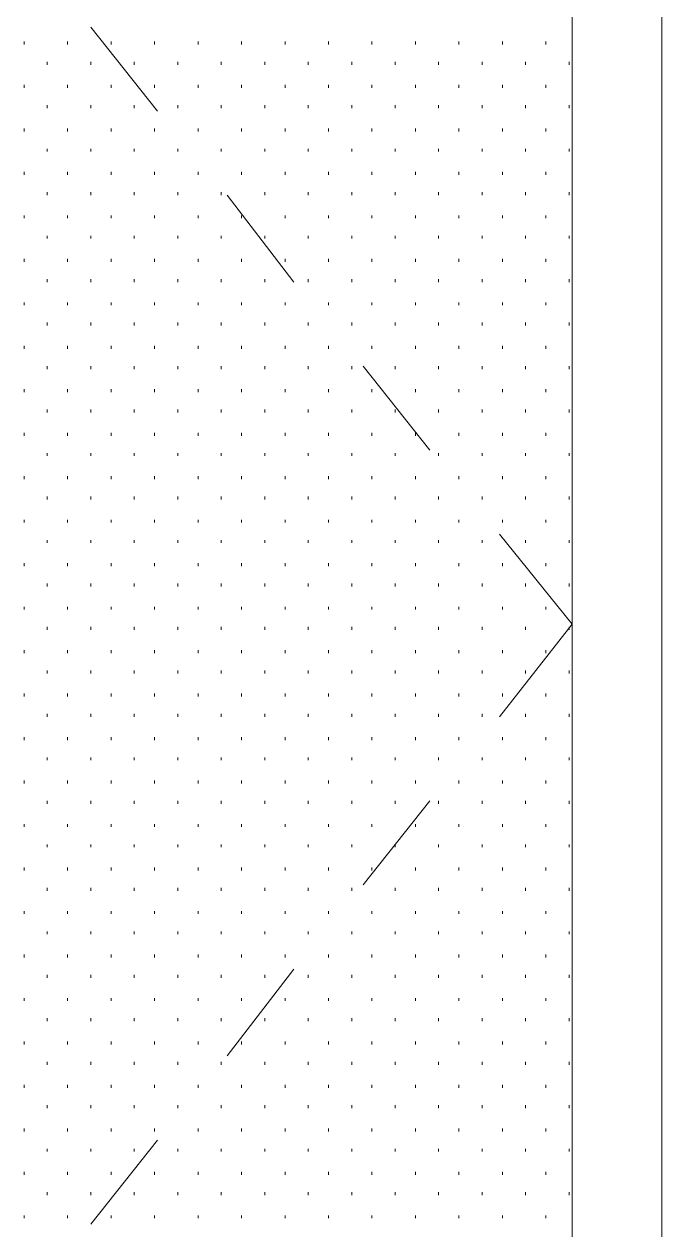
# Model space of a CAD drawing. Header units: inches. Extents: x -6061 to 13621, y -296 to 7483.
# Drawn here: x -5636.94 to -5619.32, y -156.53 to -123.21 of the extents above; entities that cross this region are included whole.
import ezdxf

# ---------------------------------------------------------------- set-up
doc = ezdxf.new("R2010")
doc.units = ezdxf.units.IN
doc.header["$MEASUREMENT"] = 0
doc.layers.get('0').update_dxf_attribs({"linetype": 'CONTINUOUS'})

msp = doc.modelspace()

# ---------------------------------------------------------------- linework, layer by layer
at = {"color": 7, "linetype": 'Continuous', "lineweight": 9, "true_color": 0x000007}
for p, q in [((-5621.8023, -184.55973), (-5621.8023, -92.53575)), ((-5619.31949, -184.55973), (-5619.31949, -92.53575)), ((-5621.8023, -184.55973), (-5621.8023, -95.01855)), ((-5635.09732, -123.2905), (-5633.25524, -125.61312)), ((-5631.33307, -127.93575), (-5629.49099, -130.33846)), ((-5627.56881, -132.66109), (-5625.72673, -134.98371)), ((-5623.80456, -137.30634), (-5621.8023, -139.78914)), ((-5623.80456, -142.35204), (-5621.8023, -139.78914)), ((-5627.56881, -146.99729), (-5625.72673, -144.67466)), ((-5631.33307, -151.72262), (-5629.49099, -149.31991)), ((-5635.09732, -156.36787), (-5633.25524, -154.04525))]:
    msp.add_line(p, q, dxfattribs=at)
at = {"color": 7, "linetype": 'Continuous', "lineweight": 18, "true_color": 0x000007}
msp.add_line((-5619.31949, -92.53575), (-5619.31949, -184.55973), dxfattribs=at)
at = {"color": 7, "linetype": 'Continuous', "lineweight": 9, "true_color": 0xffffff}
for p, q in [((-5636.9394, -123.77104), (-5636.9394, -123.69095)), ((-5635.73805, -123.77104), (-5635.73805, -123.69095)), ((-5634.53669, -123.77104), (-5634.53669, -123.69095)), ((-5633.33533, -123.77104), (-5633.33533, -123.69095)), ((-5632.13397, -123.77104), (-5632.13397, -123.69095)), ((-5630.93262, -123.77104), (-5630.93262, -123.69095)), ((-5629.73126, -123.77104), (-5629.73126, -123.69095)), ((-5628.5299, -123.77104), (-5628.5299, -123.69095)), ((-5627.32854, -123.77104), (-5627.32854, -123.69095)), ((-5626.12719, -123.77104), (-5626.12719, -123.69095)), ((-5624.92583, -123.77104), (-5624.92583, -123.69095)), ((-5623.72447, -123.77104), (-5623.72447, -123.69095)), ((-5622.52311, -123.77104), (-5622.52311, -123.69095)), ((-5636.29868, -124.33167), (-5636.29868, -124.25158)), ((-5635.09732, -124.33167), (-5635.09732, -124.25158)), ((-5633.89596, -124.33167), (-5633.89596, -124.25158)), ((-5632.69461, -124.33167), (-5632.69461, -124.25158)), ((-5631.49325, -124.33167), (-5631.49325, -124.25158)), ((-5630.29189, -124.33167), (-5630.29189, -124.25158)), ((-5629.09053, -124.33167), (-5629.09053, -124.25158)), ((-5627.88918, -124.33167), (-5627.88918, -124.25158)), ((-5626.68782, -124.33167), (-5626.68782, -124.25158)), ((-5625.48646, -124.33167), (-5625.48646, -124.25158)), ((-5624.2851, -124.33167), (-5624.2851, -124.25158)), ((-5623.08375, -124.33167), (-5623.08375, -124.25158)), ((-5621.88239, -124.33167), (-5621.88239, -124.25158)), ((-5636.9394, -124.9724), (-5636.9394, -124.89231)), ((-5635.73805, -124.9724), (-5635.73805, -124.89231)), ((-5634.53669, -124.9724), (-5634.53669, -124.89231)), ((-5633.33533, -124.9724), (-5633.33533, -124.89231)), ((-5632.13397, -124.9724), (-5632.13397, -124.89231)), ((-5630.93262, -124.9724), (-5630.93262, -124.89231)), ((-5629.73126, -124.9724), (-5629.73126, -124.89231)), ((-5628.5299, -124.9724), (-5628.5299, -124.89231)), ((-5627.32854, -124.9724), (-5627.32854, -124.89231)), ((-5626.12719, -124.9724), (-5626.12719, -124.89231)), ((-5624.92583, -124.9724), (-5624.92583, -124.89231)), ((-5623.72447, -124.9724), (-5623.72447, -124.89231)), ((-5622.52311, -124.9724), (-5622.52311, -124.89231)), ((-5636.29868, -125.53303), (-5636.29868, -125.45294)), ((-5635.09732, -125.53303), (-5635.09732, -125.45294)), ((-5633.89596, -125.53303), (-5633.89596, -125.45294)), ((-5632.69461, -125.53303), (-5632.69461, -125.45294)), ((-5631.49325, -125.53303), (-5631.49325, -125.45294)), ((-5630.29189, -125.53303), (-5630.29189, -125.45294)), ((-5629.09053, -125.53303), (-5629.09053, -125.45294)), ((-5627.88918, -125.53303), (-5627.88918, -125.45294)), ((-5626.68782, -125.53303), (-5626.68782, -125.45294)), ((-5625.48646, -125.53303), (-5625.48646, -125.45294)), ((-5624.2851, -125.53303), (-5624.2851, -125.45294)), ((-5623.08375, -125.53303), (-5623.08375, -125.45294)), ((-5621.88239, -125.53303), (-5621.88239, -125.45294)), ((-5636.9394, -126.17376), (-5636.9394, -126.09367)), ((-5635.73805, -126.17376), (-5635.73805, -126.09367)), ((-5634.53669, -126.17376), (-5634.53669, -126.09367)), ((-5633.33533, -126.17376), (-5633.33533, -126.09367)), ((-5632.13397, -126.17376), (-5632.13397, -126.09367)), ((-5630.93262, -126.17376), (-5630.93262, -126.09367)), ((-5629.73126, -126.17376), (-5629.73126, -126.09367)), ((-5628.5299, -126.17376), (-5628.5299, -126.09367)), ((-5627.32854, -126.17376), (-5627.32854, -126.09367)), ((-5626.12719, -126.17376), (-5626.12719, -126.09367)), ((-5624.92583, -126.17376), (-5624.92583, -126.09367)), ((-5623.72447, -126.17376), (-5623.72447, -126.09367)), ((-5622.52311, -126.17376), (-5622.52311, -126.09367)), ((-5636.29868, -126.73439), (-5636.29868, -126.6543)), ((-5635.09732, -126.73439), (-5635.09732, -126.6543)), ((-5633.89596, -126.73439), (-5633.89596, -126.6543)), ((-5632.69461, -126.73439), (-5632.69461, -126.6543)), ((-5631.49325, -126.73439), (-5631.49325, -126.6543)), ((-5630.29189, -126.73439), (-5630.29189, -126.6543)), ((-5629.09053, -126.73439), (-5629.09053, -126.6543)), ((-5627.88918, -126.73439), (-5627.88918, -126.6543)), ((-5626.68782, -126.73439), (-5626.68782, -126.6543)), ((-5625.48646, -126.73439), (-5625.48646, -126.6543)), ((-5624.2851, -126.73439), (-5624.2851, -126.6543)), ((-5623.08375, -126.73439), (-5623.08375, -126.6543)), ((-5621.88239, -126.73439), (-5621.88239, -126.6543)), ((-5636.9394, -127.37511), (-5636.9394, -127.29502)), ((-5635.73805, -127.37511), (-5635.73805, -127.29502)), ((-5634.53669, -127.37511), (-5634.53669, -127.29502)), ((-5633.33533, -127.37511), (-5633.33533, -127.29502)), ((-5632.13397, -127.37511), (-5632.13397, -127.29502)), ((-5630.93262, -127.37511), (-5630.93262, -127.29502)), ((-5629.73126, -127.37511), (-5629.73126, -127.29502)), ((-5628.5299, -127.37511), (-5628.5299, -127.29502)), ((-5627.32854, -127.37511), (-5627.32854, -127.29502)), ((-5626.12719, -127.37511), (-5626.12719, -127.29502)), ((-5624.92583, -127.37511), (-5624.92583, -127.29502)), ((-5623.72447, -127.37511), (-5623.72447, -127.29502)), ((-5622.52311, -127.37511), (-5622.52311, -127.29502)), ((-5636.29868, -127.93575), (-5636.29868, -127.85566)), ((-5635.09732, -127.93575), (-5635.09732, -127.85566)), ((-5633.89596, -127.93575), (-5633.89596, -127.85566)), ((-5632.69461, -127.93575), (-5632.69461, -127.85566)), ((-5631.49325, -127.93575), (-5631.49325, -127.85566)), ((-5630.29189, -127.93575), (-5630.29189, -127.85566)), ((-5629.09053, -127.93575), (-5629.09053, -127.85566)), ((-5627.88918, -127.93575), (-5627.88918, -127.85566)), ((-5626.68782, -127.93575), (-5626.68782, -127.85566)), ((-5625.48646, -127.93575), (-5625.48646, -127.85566)), ((-5624.2851, -127.93575), (-5624.2851, -127.85566)), ((-5623.08375, -127.93575), (-5623.08375, -127.85566)), ((-5621.88239, -127.93575), (-5621.88239, -127.85566)), ((-5636.9394, -128.57647), (-5636.9394, -128.49638)), ((-5635.73805, -128.57647), (-5635.73805, -128.49638)), ((-5634.53669, -128.57647), (-5634.53669, -128.49638)), ((-5633.33533, -128.57647), (-5633.33533, -128.49638)), ((-5632.13397, -128.57647), (-5632.13397, -128.49638)), ((-5630.93262, -128.57647), (-5630.93262, -128.49638)), ((-5629.73126, -128.57647), (-5629.73126, -128.49638)), ((-5628.5299, -128.57647), (-5628.5299, -128.49638)), ((-5627.32854, -128.57647), (-5627.32854, -128.49638)), ((-5626.12719, -128.57647), (-5626.12719, -128.49638)), ((-5624.92583, -128.57647), (-5624.92583, -128.49638)), ((-5623.72447, -128.57647), (-5623.72447, -128.49638)), ((-5622.52311, -128.57647), (-5622.52311, -128.49638)), ((-5636.29868, -129.1371), (-5636.29868, -129.05701)), ((-5635.09732, -129.1371), (-5635.09732, -129.05701)), ((-5633.89596, -129.1371), (-5633.89596, -129.05701)), ((-5632.69461, -129.1371), (-5632.69461, -129.05701)), ((-5631.49325, -129.1371), (-5631.49325, -129.05701)), ((-5630.29189, -129.1371), (-5630.29189, -129.05701)), ((-5629.09053, -129.1371), (-5629.09053, -129.05701)), ((-5627.88918, -129.1371), (-5627.88918, -129.05701)), ((-5626.68782, -129.1371), (-5626.68782, -129.05701)), ((-5625.48646, -129.1371), (-5625.48646, -129.05701)), ((-5624.2851, -129.1371), (-5624.2851, -129.05701)), ((-5623.08375, -129.1371), (-5623.08375, -129.05701)), ((-5621.88239, -129.1371), (-5621.88239, -129.05701)), ((-5636.9394, -129.77783), (-5636.9394, -129.69774)), ((-5635.73805, -129.77783), (-5635.73805, -129.69774)), ((-5634.53669, -129.77783), (-5634.53669, -129.69774)), ((-5633.33533, -129.77783), (-5633.33533, -129.69774)), ((-5632.13397, -129.77783), (-5632.13397, -129.69774)), ((-5630.93262, -129.77783), (-5630.93262, -129.69774)), ((-5629.73126, -129.77783), (-5629.73126, -129.69774)), ((-5628.5299, -129.77783), (-5628.5299, -129.69774)), ((-5627.32854, -129.77783), (-5627.32854, -129.69774)), ((-5626.12719, -129.77783), (-5626.12719, -129.69774)), ((-5624.92583, -129.77783), (-5624.92583, -129.69774)), ((-5623.72447, -129.77783), (-5623.72447, -129.69774)), ((-5622.52311, -129.77783), (-5622.52311, -129.69774)), ((-5636.29868, -130.33846), (-5636.29868, -130.25837)), ((-5635.09732, -130.33846), (-5635.09732, -130.25837)), ((-5633.89596, -130.33846), (-5633.89596, -130.25837)), ((-5632.69461, -130.33846), (-5632.69461, -130.25837)), ((-5631.49325, -130.33846), (-5631.49325, -130.25837)), ((-5630.29189, -130.33846), (-5630.29189, -130.25837)), ((-5629.09053, -130.33846), (-5629.09053, -130.25837)), ((-5627.88918, -130.33846), (-5627.88918, -130.25837)), ((-5626.68782, -130.33846), (-5626.68782, -130.25837)), ((-5625.48646, -130.33846), (-5625.48646, -130.25837)), ((-5624.2851, -130.33846), (-5624.2851, -130.25837)), ((-5623.08375, -130.33846), (-5623.08375, -130.25837)), ((-5621.88239, -130.33846), (-5621.88239, -130.25837)), ((-5636.9394, -130.97919), (-5636.9394, -130.8991)), ((-5635.73805, -130.97919), (-5635.73805, -130.8991)), ((-5634.53669, -130.97919), (-5634.53669, -130.8991)), ((-5633.33533, -130.97919), (-5633.33533, -130.8991)), ((-5632.13397, -130.97919), (-5632.13397, -130.8991)), ((-5630.93262, -130.97919), (-5630.93262, -130.8991)), ((-5629.73126, -130.97919), (-5629.73126, -130.8991)), ((-5628.5299, -130.97919), (-5628.5299, -130.8991)), ((-5627.32854, -130.97919), (-5627.32854, -130.8991)), ((-5626.12719, -130.97919), (-5626.12719, -130.8991)), ((-5624.92583, -130.97919), (-5624.92583, -130.8991)), ((-5623.72447, -130.97919), (-5623.72447, -130.8991)), ((-5622.52311, -130.97919), (-5622.52311, -130.8991)), ((-5636.29868, -131.53982), (-5636.29868, -131.45973)), ((-5635.09732, -131.53982), (-5635.09732, -131.45973)), ((-5633.89596, -131.53982), (-5633.89596, -131.45973)), ((-5632.69461, -131.53982), (-5632.69461, -131.45973)), ((-5631.49325, -131.53982), (-5631.49325, -131.45973)), ((-5630.29189, -131.53982), (-5630.29189, -131.45973)), ((-5629.09053, -131.53982), (-5629.09053, -131.45973)), ((-5627.88918, -131.53982), (-5627.88918, -131.45973)), ((-5626.68782, -131.53982), (-5626.68782, -131.45973)), ((-5625.48646, -131.53982), (-5625.48646, -131.45973)), ((-5624.2851, -131.53982), (-5624.2851, -131.45973)), ((-5623.08375, -131.53982), (-5623.08375, -131.45973)), ((-5621.88239, -131.53982), (-5621.88239, -131.45973)), ((-5636.9394, -132.18054), (-5636.9394, -132.10045)), ((-5635.73805, -132.18054), (-5635.73805, -132.10045)), ((-5634.53669, -132.18054), (-5634.53669, -132.10045)), ((-5633.33533, -132.18054), (-5633.33533, -132.10045)), ((-5632.13397, -132.18054), (-5632.13397, -132.10045)), ((-5630.93262, -132.18054), (-5630.93262, -132.10045)), ((-5629.73126, -132.18054), (-5629.73126, -132.10045)), ((-5628.5299, -132.18054), (-5628.5299, -132.10045)), ((-5627.32854, -132.18054), (-5627.32854, -132.10045)), ((-5626.12719, -132.18054), (-5626.12719, -132.10045)), ((-5624.92583, -132.18054), (-5624.92583, -132.10045)), ((-5623.72447, -132.18054), (-5623.72447, -132.10045)), ((-5622.52311, -132.18054), (-5622.52311, -132.10045)), ((-5636.29868, -132.74118), (-5636.29868, -132.66109)), ((-5635.09732, -132.74118), (-5635.09732, -132.66109)), ((-5633.89596, -132.74118), (-5633.89596, -132.66109)), ((-5632.69461, -132.74118), (-5632.69461, -132.66109)), ((-5631.49325, -132.74118), (-5631.49325, -132.66109)), ((-5630.29189, -132.74118), (-5630.29189, -132.66109)), ((-5629.09053, -132.74118), (-5629.09053, -132.66109)), ((-5627.88918, -132.74118), (-5627.88918, -132.66109)), ((-5626.68782, -132.74118), (-5626.68782, -132.66109)), ((-5625.48646, -132.74118), (-5625.48646, -132.66109)), ((-5624.2851, -132.74118), (-5624.2851, -132.66109)), ((-5623.08375, -132.74118), (-5623.08375, -132.66109)), ((-5621.88239, -132.74118), (-5621.88239, -132.66109)), ((-5636.9394, -133.3819), (-5636.9394, -133.30181)), ((-5635.73805, -133.3819), (-5635.73805, -133.30181)), ((-5634.53669, -133.3819), (-5634.53669, -133.30181)), ((-5633.33533, -133.3819), (-5633.33533, -133.30181)), ((-5632.13397, -133.3819), (-5632.13397, -133.30181)), ((-5630.93262, -133.3819), (-5630.93262, -133.30181)), ((-5629.73126, -133.3819), (-5629.73126, -133.30181)), ((-5628.5299, -133.3819), (-5628.5299, -133.30181)), ((-5627.32854, -133.3819), (-5627.32854, -133.30181)), ((-5626.12719, -133.3819), (-5626.12719, -133.30181)), ((-5624.92583, -133.3819), (-5624.92583, -133.30181)), ((-5623.72447, -133.3819), (-5623.72447, -133.30181)), ((-5622.52311, -133.3819), (-5622.52311, -133.30181)), ((-5636.29868, -133.94253), (-5636.29868, -133.86244)), ((-5635.09732, -133.94253), (-5635.09732, -133.86244)), ((-5633.89596, -133.94253), (-5633.89596, -133.86244)), ((-5632.69461, -133.94253), (-5632.69461, -133.86244)), ((-5631.49325, -133.94253), (-5631.49325, -133.86244)), ((-5630.29189, -133.94253), (-5630.29189, -133.86244)), ((-5629.09053, -133.94253), (-5629.09053, -133.86244)), ((-5627.88918, -133.94253), (-5627.88918, -133.86244)), ((-5626.68782, -133.94253), (-5626.68782, -133.86244)), ((-5625.48646, -133.94253), (-5625.48646, -133.86244)), ((-5624.2851, -133.94253), (-5624.2851, -133.86244)), ((-5623.08375, -133.94253), (-5623.08375, -133.86244)), ((-5621.88239, -133.94253), (-5621.88239, -133.86244)), ((-5636.9394, -134.58326), (-5636.9394, -134.50317)), ((-5635.73805, -134.58326), (-5635.73805, -134.50317)), ((-5634.53669, -134.58326), (-5634.53669, -134.50317)), ((-5633.33533, -134.58326), (-5633.33533, -134.50317)), ((-5632.13397, -134.58326), (-5632.13397, -134.50317)), ((-5630.93262, -134.58326), (-5630.93262, -134.50317)), ((-5629.73126, -134.58326), (-5629.73126, -134.50317)), ((-5628.5299, -134.58326), (-5628.5299, -134.50317)), ((-5627.32854, -134.58326), (-5627.32854, -134.50317)), ((-5626.12719, -134.58326), (-5626.12719, -134.50317)), ((-5624.92583, -134.58326), (-5624.92583, -134.50317)), ((-5623.72447, -134.58326), (-5623.72447, -134.50317)), ((-5622.52311, -134.58326), (-5622.52311, -134.50317)), ((-5636.29868, -135.14389), (-5636.29868, -135.0638)), ((-5635.09732, -135.14389), (-5635.09732, -135.0638)), ((-5633.89596, -135.14389), (-5633.89596, -135.0638)), ((-5632.69461, -135.14389), (-5632.69461, -135.0638)), ((-5631.49325, -135.14389), (-5631.49325, -135.0638)), ((-5630.29189, -135.14389), (-5630.29189, -135.0638)), ((-5629.09053, -135.14389), (-5629.09053, -135.0638)), ((-5627.88918, -135.14389), (-5627.88918, -135.0638)), ((-5626.68782, -135.14389), (-5626.68782, -135.0638)), ((-5625.48646, -135.14389), (-5625.48646, -135.0638)), ((-5624.2851, -135.14389), (-5624.2851, -135.0638)), ((-5623.08375, -135.14389), (-5623.08375, -135.0638)), ((-5621.88239, -135.14389), (-5621.88239, -135.0638)), ((-5636.9394, -135.78462), (-5636.9394, -135.70453)), ((-5635.73805, -135.78462), (-5635.73805, -135.70453)), ((-5634.53669, -135.78462), (-5634.53669, -135.70453)), ((-5633.33533, -135.78462), (-5633.33533, -135.70453)), ((-5632.13397, -135.78462), (-5632.13397, -135.70453)), ((-5630.93262, -135.78462), (-5630.93262, -135.70453)), ((-5629.73126, -135.78462), (-5629.73126, -135.70453)), ((-5628.5299, -135.78462), (-5628.5299, -135.70453)), ((-5627.32854, -135.78462), (-5627.32854, -135.70453)), ((-5626.12719, -135.78462), (-5626.12719, -135.70453)), ((-5624.92583, -135.78462), (-5624.92583, -135.70453)), ((-5623.72447, -135.78462), (-5623.72447, -135.70453)), ((-5622.52311, -135.78462), (-5622.52311, -135.70453)), ((-5636.29868, -136.34525), (-5636.29868, -136.26516)), ((-5635.09732, -136.34525), (-5635.09732, -136.26516)), ((-5633.89596, -136.34525), (-5633.89596, -136.26516)), ((-5632.69461, -136.34525), (-5632.69461, -136.26516)), ((-5631.49325, -136.34525), (-5631.49325, -136.26516)), ((-5630.29189, -136.34525), (-5630.29189, -136.26516)), ((-5629.09053, -136.34525), (-5629.09053, -136.26516)), ((-5627.88918, -136.34525), (-5627.88918, -136.26516)), ((-5626.68782, -136.34525), (-5626.68782, -136.26516)), ((-5625.48646, -136.34525), (-5625.48646, -136.26516)), ((-5624.2851, -136.34525), (-5624.2851, -136.26516)), ((-5623.08375, -136.34525), (-5623.08375, -136.26516)), ((-5621.88239, -136.34525), (-5621.88239, -136.26516)), ((-5636.9394, -136.98597), (-5636.9394, -136.90588)), ((-5635.73805, -136.98597), (-5635.73805, -136.90588)), ((-5634.53669, -136.98597), (-5634.53669, -136.90588)), ((-5633.33533, -136.98597), (-5633.33533, -136.90588)), ((-5632.13397, -136.98597), (-5632.13397, -136.90588)), ((-5630.93262, -136.98597), (-5630.93262, -136.90588)), ((-5629.73126, -136.98597), (-5629.73126, -136.90588)), ((-5628.5299, -136.98597), (-5628.5299, -136.90588)), ((-5627.32854, -136.98597), (-5627.32854, -136.90588)), ((-5626.12719, -136.98597), (-5626.12719, -136.90588)), ((-5624.92583, -136.98597), (-5624.92583, -136.90588)), ((-5623.72447, -136.98597), (-5623.72447, -136.90588)), ((-5622.52311, -136.98597), (-5622.52311, -136.90588)), ((-5636.29868, -137.54661), (-5636.29868, -137.46652)), ((-5635.09732, -137.54661), (-5635.09732, -137.46652)), ((-5633.89596, -137.54661), (-5633.89596, -137.46652)), ((-5632.69461, -137.54661), (-5632.69461, -137.46652)), ((-5631.49325, -137.54661), (-5631.49325, -137.46652)), ((-5630.29189, -137.54661), (-5630.29189, -137.46652)), ((-5629.09053, -137.54661), (-5629.09053, -137.46652)), ((-5627.88918, -137.54661), (-5627.88918, -137.46652)), ((-5626.68782, -137.54661), (-5626.68782, -137.46652)), ((-5625.48646, -137.54661), (-5625.48646, -137.46652)), ((-5624.2851, -137.54661), (-5624.2851, -137.46652)), ((-5623.08375, -137.54661), (-5623.08375, -137.46652)), ((-5621.88239, -137.54661), (-5621.88239, -137.46652)), ((-5636.9394, -138.18733), (-5636.9394, -138.10724)), ((-5635.73805, -138.18733), (-5635.73805, -138.10724)), ((-5634.53669, -138.18733), (-5634.53669, -138.10724)), ((-5633.33533, -138.18733), (-5633.33533, -138.10724)), ((-5632.13397, -138.18733), (-5632.13397, -138.10724)), ((-5630.93262, -138.18733), (-5630.93262, -138.10724)), ((-5629.73126, -138.18733), (-5629.73126, -138.10724)), ((-5628.5299, -138.18733), (-5628.5299, -138.10724)), ((-5627.32854, -138.18733), (-5627.32854, -138.10724)), ((-5626.12719, -138.18733), (-5626.12719, -138.10724)), ((-5624.92583, -138.18733), (-5624.92583, -138.10724)), ((-5623.72447, -138.18733), (-5623.72447, -138.10724)), ((-5622.52311, -138.18733), (-5622.52311, -138.10724)), ((-5636.29868, -138.74796), (-5636.29868, -138.66787)), ((-5635.09732, -138.74796), (-5635.09732, -138.66787)), ((-5633.89596, -138.74796), (-5633.89596, -138.66787)), ((-5632.69461, -138.74796), (-5632.69461, -138.66787)), ((-5631.49325, -138.74796), (-5631.49325, -138.66787)), ((-5630.29189, -138.74796), (-5630.29189, -138.66787)), ((-5629.09053, -138.74796), (-5629.09053, -138.66787)), ((-5627.88918, -138.74796), (-5627.88918, -138.66787)), ((-5626.68782, -138.74796), (-5626.68782, -138.66787)), ((-5625.48646, -138.74796), (-5625.48646, -138.66787)), ((-5624.2851, -138.74796), (-5624.2851, -138.66787)), ((-5623.08375, -138.74796), (-5623.08375, -138.66787)), ((-5621.88239, -138.74796), (-5621.88239, -138.66787)), ((-5636.9394, -139.38869), (-5636.9394, -139.3086)), ((-5635.73805, -139.38869), (-5635.73805, -139.3086)), ((-5634.53669, -139.38869), (-5634.53669, -139.3086)), ((-5633.33533, -139.38869), (-5633.33533, -139.3086)), ((-5632.13397, -139.38869), (-5632.13397, -139.3086)), ((-5630.93262, -139.38869), (-5630.93262, -139.3086)), ((-5629.73126, -139.38869), (-5629.73126, -139.3086)), ((-5628.5299, -139.38869), (-5628.5299, -139.3086)), ((-5627.32854, -139.38869), (-5627.32854, -139.3086)), ((-5626.12719, -139.38869), (-5626.12719, -139.3086)), ((-5624.92583, -139.38869), (-5624.92583, -139.3086)), ((-5623.72447, -139.38869), (-5623.72447, -139.3086)), ((-5622.52311, -139.38869), (-5622.52311, -139.3086)), ((-5636.29868, -139.94932), (-5636.29868, -139.86923)), ((-5635.09732, -139.94932), (-5635.09732, -139.86923)), ((-5633.89596, -139.94932), (-5633.89596, -139.86923)), ((-5632.69461, -139.94932), (-5632.69461, -139.86923)), ((-5631.49325, -139.94932), (-5631.49325, -139.86923)), ((-5630.29189, -139.94932), (-5630.29189, -139.86923)), ((-5629.09053, -139.94932), (-5629.09053, -139.86923)), ((-5627.88918, -139.94932), (-5627.88918, -139.86923)), ((-5626.68782, -139.94932), (-5626.68782, -139.86923)), ((-5625.48646, -139.94932), (-5625.48646, -139.86923)), ((-5624.2851, -139.94932), (-5624.2851, -139.86923)), ((-5623.08375, -139.94932), (-5623.08375, -139.86923)), ((-5621.88239, -139.94932), (-5621.88239, -139.86923)), ((-5636.9394, -140.59005), (-5636.9394, -140.50995)), ((-5635.73805, -140.59005), (-5635.73805, -140.50995)), ((-5634.53669, -140.59005), (-5634.53669, -140.50995)), ((-5633.33533, -140.59005), (-5633.33533, -140.50995)), ((-5632.13397, -140.59005), (-5632.13397, -140.50995)), ((-5630.93262, -140.59005), (-5630.93262, -140.50995)), ((-5629.73126, -140.59005), (-5629.73126, -140.50995)), ((-5628.5299, -140.59005), (-5628.5299, -140.50995)), ((-5627.32854, -140.59005), (-5627.32854, -140.50995)), ((-5626.12719, -140.59005), (-5626.12719, -140.50995)), ((-5624.92583, -140.59005), (-5624.92583, -140.50995)), ((-5623.72447, -140.59005), (-5623.72447, -140.50995)), ((-5622.52311, -140.59005), (-5622.52311, -140.50995)), ((-5636.29868, -141.15068), (-5636.29868, -141.07059)), ((-5635.09732, -141.15068), (-5635.09732, -141.07059)), ((-5633.89596, -141.15068), (-5633.89596, -141.07059)), ((-5632.69461, -141.15068), (-5632.69461, -141.07059)), ((-5631.49325, -141.15068), (-5631.49325, -141.07059)), ((-5630.29189, -141.15068), (-5630.29189, -141.07059)), ((-5629.09053, -141.15068), (-5629.09053, -141.07059)), ((-5627.88918, -141.15068), (-5627.88918, -141.07059)), ((-5626.68782, -141.15068), (-5626.68782, -141.07059)), ((-5625.48646, -141.15068), (-5625.48646, -141.07059)), ((-5624.2851, -141.15068), (-5624.2851, -141.07059)), ((-5623.08375, -141.15068), (-5623.08375, -141.07059)), ((-5621.88239, -141.15068), (-5621.88239, -141.07059)), ((-5636.9394, -141.7914), (-5636.9394, -141.71131)), ((-5635.73805, -141.7914), (-5635.73805, -141.71131)), ((-5634.53669, -141.7914), (-5634.53669, -141.71131)), ((-5633.33533, -141.7914), (-5633.33533, -141.71131)), ((-5632.13397, -141.7914), (-5632.13397, -141.71131)), ((-5630.93262, -141.7914), (-5630.93262, -141.71131)), ((-5629.73126, -141.7914), (-5629.73126, -141.71131)), ((-5628.5299, -141.7914), (-5628.5299, -141.71131)), ((-5627.32854, -141.7914), (-5627.32854, -141.71131)), ((-5626.12719, -141.7914), (-5626.12719, -141.71131)), ((-5624.92583, -141.7914), (-5624.92583, -141.71131)), ((-5623.72447, -141.7914), (-5623.72447, -141.71131)), ((-5622.52311, -141.7914), (-5622.52311, -141.71131)), ((-5636.29868, -142.35204), (-5636.29868, -142.27195)), ((-5635.09732, -142.35204), (-5635.09732, -142.27195)), ((-5633.89596, -142.35204), (-5633.89596, -142.27195)), ((-5632.69461, -142.35204), (-5632.69461, -142.27195)), ((-5631.49325, -142.35204), (-5631.49325, -142.27195)), ((-5630.29189, -142.35204), (-5630.29189, -142.27195)), ((-5629.09053, -142.35204), (-5629.09053, -142.27195)), ((-5627.88918, -142.35204), (-5627.88918, -142.27195)), ((-5626.68782, -142.35204), (-5626.68782, -142.27195)), ((-5625.48646, -142.35204), (-5625.48646, -142.27195)), ((-5624.2851, -142.35204), (-5624.2851, -142.27195)), ((-5623.08375, -142.35204), (-5623.08375, -142.27195)), ((-5621.88239, -142.35204), (-5621.88239, -142.27195)), ((-5636.9394, -142.99276), (-5636.9394, -142.91267)), ((-5635.73805, -142.99276), (-5635.73805, -142.91267)), ((-5634.53669, -142.99276), (-5634.53669, -142.91267)), ((-5633.33533, -142.99276), (-5633.33533, -142.91267)), ((-5632.13397, -142.99276), (-5632.13397, -142.91267)), ((-5630.93262, -142.99276), (-5630.93262, -142.91267)), ((-5629.73126, -142.99276), (-5629.73126, -142.91267)), ((-5628.5299, -142.99276), (-5628.5299, -142.91267)), ((-5627.32854, -142.99276), (-5627.32854, -142.91267)), ((-5626.12719, -142.99276), (-5626.12719, -142.91267)), ((-5624.92583, -142.99276), (-5624.92583, -142.91267)), ((-5623.72447, -142.99276), (-5623.72447, -142.91267)), ((-5622.52311, -142.99276), (-5622.52311, -142.91267)), ((-5636.29868, -143.55339), (-5636.29868, -143.4733)), ((-5635.09732, -143.55339), (-5635.09732, -143.4733)), ((-5633.89596, -143.55339), (-5633.89596, -143.4733)), ((-5632.69461, -143.55339), (-5632.69461, -143.4733)), ((-5631.49325, -143.55339), (-5631.49325, -143.4733)), ((-5630.29189, -143.55339), (-5630.29189, -143.4733)), ((-5629.09053, -143.55339), (-5629.09053, -143.4733)), ((-5627.88918, -143.55339), (-5627.88918, -143.4733)), ((-5626.68782, -143.55339), (-5626.68782, -143.4733)), ((-5625.48646, -143.55339), (-5625.48646, -143.4733)), ((-5624.2851, -143.55339), (-5624.2851, -143.4733)), ((-5623.08375, -143.55339), (-5623.08375, -143.4733)), ((-5621.88239, -143.55339), (-5621.88239, -143.4733)), ((-5636.9394, -144.19412), (-5636.9394, -144.11403)), ((-5635.73805, -144.19412), (-5635.73805, -144.11403)), ((-5634.53669, -144.19412), (-5634.53669, -144.11403)), ((-5633.33533, -144.19412), (-5633.33533, -144.11403)), ((-5632.13397, -144.19412), (-5632.13397, -144.11403)), ((-5630.93262, -144.19412), (-5630.93262, -144.11403)), ((-5629.73126, -144.19412), (-5629.73126, -144.11403)), ((-5628.5299, -144.19412), (-5628.5299, -144.11403)), ((-5627.32854, -144.19412), (-5627.32854, -144.11403)), ((-5626.12719, -144.19412), (-5626.12719, -144.11403)), ((-5624.92583, -144.19412), (-5624.92583, -144.11403)), ((-5623.72447, -144.19412), (-5623.72447, -144.11403)), ((-5622.52311, -144.19412), (-5622.52311, -144.11403)), ((-5636.29868, -144.75475), (-5636.29868, -144.67466)), ((-5635.09732, -144.75475), (-5635.09732, -144.67466)), ((-5633.89596, -144.75475), (-5633.89596, -144.67466)), ((-5632.69461, -144.75475), (-5632.69461, -144.67466)), ((-5631.49325, -144.75475), (-5631.49325, -144.67466)), ((-5630.29189, -144.75475), (-5630.29189, -144.67466)), ((-5629.09053, -144.75475), (-5629.09053, -144.67466)), ((-5627.88918, -144.75475), (-5627.88918, -144.67466)), ((-5626.68782, -144.75475), (-5626.68782, -144.67466)), ((-5625.48646, -144.75475), (-5625.48646, -144.67466)), ((-5624.2851, -144.75475), (-5624.2851, -144.67466)), ((-5623.08375, -144.75475), (-5623.08375, -144.67466)), ((-5621.88239, -144.75475), (-5621.88239, -144.67466)), ((-5636.9394, -145.39548), (-5636.9394, -145.31538)), ((-5635.73805, -145.39548), (-5635.73805, -145.31538)), ((-5634.53669, -145.39548), (-5634.53669, -145.31538)), ((-5633.33533, -145.39548), (-5633.33533, -145.31538)), ((-5632.13397, -145.39548), (-5632.13397, -145.31538)), ((-5630.93262, -145.39548), (-5630.93262, -145.31538)), ((-5629.73126, -145.39548), (-5629.73126, -145.31538)), ((-5628.5299, -145.39548), (-5628.5299, -145.31538)), ((-5627.32854, -145.39548), (-5627.32854, -145.31538)), ((-5626.12719, -145.39548), (-5626.12719, -145.31538)), ((-5624.92583, -145.39548), (-5624.92583, -145.31538)), ((-5623.72447, -145.39548), (-5623.72447, -145.31538)), ((-5622.52311, -145.39548), (-5622.52311, -145.31538)), ((-5636.29868, -145.95611), (-5636.29868, -145.87602)), ((-5635.09732, -145.95611), (-5635.09732, -145.87602)), ((-5633.89596, -145.95611), (-5633.89596, -145.87602)), ((-5632.69461, -145.95611), (-5632.69461, -145.87602)), ((-5631.49325, -145.95611), (-5631.49325, -145.87602)), ((-5630.29189, -145.95611), (-5630.29189, -145.87602)), ((-5629.09053, -145.95611), (-5629.09053, -145.87602)), ((-5627.88918, -145.95611), (-5627.88918, -145.87602)), ((-5626.68782, -145.95611), (-5626.68782, -145.87602)), ((-5625.48646, -145.95611), (-5625.48646, -145.87602)), ((-5624.2851, -145.95611), (-5624.2851, -145.87602)), ((-5623.08375, -145.95611), (-5623.08375, -145.87602)), ((-5621.88239, -145.95611), (-5621.88239, -145.87602)), ((-5636.9394, -146.59683), (-5636.9394, -146.51674)), ((-5635.73805, -146.59683), (-5635.73805, -146.51674)), ((-5634.53669, -146.59683), (-5634.53669, -146.51674)), ((-5633.33533, -146.59683), (-5633.33533, -146.51674)), ((-5632.13397, -146.59683), (-5632.13397, -146.51674)), ((-5630.93262, -146.59683), (-5630.93262, -146.51674)), ((-5629.73126, -146.59683), (-5629.73126, -146.51674)), ((-5628.5299, -146.59683), (-5628.5299, -146.51674)), ((-5627.32854, -146.59683), (-5627.32854, -146.51674)), ((-5626.12719, -146.59683), (-5626.12719, -146.51674)), ((-5624.92583, -146.59683), (-5624.92583, -146.51674)), ((-5623.72447, -146.59683), (-5623.72447, -146.51674)), ((-5622.52311, -146.59683), (-5622.52311, -146.51674)), ((-5636.29868, -147.15747), (-5636.29868, -147.07738)), ((-5635.09732, -147.15747), (-5635.09732, -147.07738)), ((-5633.89596, -147.15747), (-5633.89596, -147.07738)), ((-5632.69461, -147.15747), (-5632.69461, -147.07738)), ((-5631.49325, -147.15747), (-5631.49325, -147.07738)), ((-5630.29189, -147.15747), (-5630.29189, -147.07738)), ((-5629.09053, -147.15747), (-5629.09053, -147.07738)), ((-5627.88918, -147.15747), (-5627.88918, -147.07738)), ((-5626.68782, -147.15747), (-5626.68782, -147.07738)), ((-5625.48646, -147.15747), (-5625.48646, -147.07738)), ((-5624.2851, -147.15747), (-5624.2851, -147.07738)), ((-5623.08375, -147.15747), (-5623.08375, -147.07738)), ((-5621.88239, -147.15747), (-5621.88239, -147.07738)), ((-5636.9394, -147.79819), (-5636.9394, -147.7181)), ((-5635.73805, -147.79819), (-5635.73805, -147.7181)), ((-5634.53669, -147.79819), (-5634.53669, -147.7181)), ((-5633.33533, -147.79819), (-5633.33533, -147.7181)), ((-5632.13397, -147.79819), (-5632.13397, -147.7181)), ((-5630.93262, -147.79819), (-5630.93262, -147.7181)), ((-5629.73126, -147.79819), (-5629.73126, -147.7181)), ((-5628.5299, -147.79819), (-5628.5299, -147.7181)), ((-5627.32854, -147.79819), (-5627.32854, -147.7181)), ((-5626.12719, -147.79819), (-5626.12719, -147.7181)), ((-5624.92583, -147.79819), (-5624.92583, -147.7181)), ((-5623.72447, -147.79819), (-5623.72447, -147.7181)), ((-5622.52311, -147.79819), (-5622.52311, -147.7181)), ((-5636.29868, -148.35882), (-5636.29868, -148.27873)), ((-5635.09732, -148.35882), (-5635.09732, -148.27873)), ((-5633.89596, -148.35882), (-5633.89596, -148.27873)), ((-5632.69461, -148.35882), (-5632.69461, -148.27873)), ((-5631.49325, -148.35882), (-5631.49325, -148.27873)), ((-5630.29189, -148.35882), (-5630.29189, -148.27873)), ((-5629.09053, -148.35882), (-5629.09053, -148.27873)), ((-5627.88918, -148.35882), (-5627.88918, -148.27873)), ((-5626.68782, -148.35882), (-5626.68782, -148.27873)), ((-5625.48646, -148.35882), (-5625.48646, -148.27873)), ((-5624.2851, -148.35882), (-5624.2851, -148.27873)), ((-5623.08375, -148.35882), (-5623.08375, -148.27873)), ((-5621.88239, -148.35882), (-5621.88239, -148.27873)), ((-5636.9394, -148.99955), (-5636.9394, -148.91946)), ((-5635.73805, -148.99955), (-5635.73805, -148.91946)), ((-5634.53669, -148.99955), (-5634.53669, -148.91946)), ((-5633.33533, -148.99955), (-5633.33533, -148.91946)), ((-5632.13397, -148.99955), (-5632.13397, -148.91946)), ((-5630.93262, -148.99955), (-5630.93262, -148.91946)), ((-5629.73126, -148.99955), (-5629.73126, -148.91946)), ((-5628.5299, -148.99955), (-5628.5299, -148.91946)), ((-5627.32854, -148.99955), (-5627.32854, -148.91946)), ((-5626.12719, -148.99955), (-5626.12719, -148.91946)), ((-5624.92583, -148.99955), (-5624.92583, -148.91946)), ((-5623.72447, -148.99955), (-5623.72447, -148.91946)), ((-5622.52311, -148.99955), (-5622.52311, -148.91946)), ((-5636.29868, -149.56018), (-5636.29868, -149.48009)), ((-5635.09732, -149.56018), (-5635.09732, -149.48009)), ((-5633.89596, -149.56018), (-5633.89596, -149.48009)), ((-5632.69461, -149.56018), (-5632.69461, -149.48009)), ((-5631.49325, -149.56018), (-5631.49325, -149.48009)), ((-5630.29189, -149.56018), (-5630.29189, -149.48009)), ((-5629.09053, -149.56018), (-5629.09053, -149.48009)), ((-5627.88918, -149.56018), (-5627.88918, -149.48009)), ((-5626.68782, -149.56018), (-5626.68782, -149.48009)), ((-5625.48646, -149.56018), (-5625.48646, -149.48009)), ((-5624.2851, -149.56018), (-5624.2851, -149.48009)), ((-5623.08375, -149.56018), (-5623.08375, -149.48009)), ((-5621.88239, -149.56018), (-5621.88239, -149.48009)), ((-5636.9394, -150.20091), (-5636.9394, -150.12081)), ((-5635.73805, -150.20091), (-5635.73805, -150.12081)), ((-5634.53669, -150.20091), (-5634.53669, -150.12081)), ((-5633.33533, -150.20091), (-5633.33533, -150.12081)), ((-5632.13397, -150.20091), (-5632.13397, -150.12081)), ((-5630.93262, -150.20091), (-5630.93262, -150.12081)), ((-5629.73126, -150.20091), (-5629.73126, -150.12081)), ((-5628.5299, -150.20091), (-5628.5299, -150.12081)), ((-5627.32854, -150.20091), (-5627.32854, -150.12081)), ((-5626.12719, -150.20091), (-5626.12719, -150.12081)), ((-5624.92583, -150.20091), (-5624.92583, -150.12081)), ((-5623.72447, -150.20091), (-5623.72447, -150.12081)), ((-5622.52311, -150.20091), (-5622.52311, -150.12081)), ((-5636.29868, -150.76154), (-5636.29868, -150.68145)), ((-5635.09732, -150.76154), (-5635.09732, -150.68145)), ((-5633.89596, -150.76154), (-5633.89596, -150.68145)), ((-5632.69461, -150.76154), (-5632.69461, -150.68145)), ((-5631.49325, -150.76154), (-5631.49325, -150.68145)), ((-5630.29189, -150.76154), (-5630.29189, -150.68145)), ((-5629.09053, -150.76154), (-5629.09053, -150.68145)), ((-5627.88918, -150.76154), (-5627.88918, -150.68145)), ((-5626.68782, -150.76154), (-5626.68782, -150.68145)), ((-5625.48646, -150.76154), (-5625.48646, -150.68145)), ((-5624.2851, -150.76154), (-5624.2851, -150.68145)), ((-5623.08375, -150.76154), (-5623.08375, -150.68145)), ((-5621.88239, -150.76154), (-5621.88239, -150.68145)), ((-5636.9394, -151.40226), (-5636.9394, -151.32217)), ((-5635.73805, -151.40226), (-5635.73805, -151.32217)), ((-5634.53669, -151.40226), (-5634.53669, -151.32217)), ((-5633.33533, -151.40226), (-5633.33533, -151.32217)), ((-5632.13397, -151.40226), (-5632.13397, -151.32217)), ((-5630.93262, -151.40226), (-5630.93262, -151.32217)), ((-5629.73126, -151.40226), (-5629.73126, -151.32217)), ((-5628.5299, -151.40226), (-5628.5299, -151.32217)), ((-5627.32854, -151.40226), (-5627.32854, -151.32217)), ((-5626.12719, -151.40226), (-5626.12719, -151.32217)), ((-5624.92583, -151.40226), (-5624.92583, -151.32217)), ((-5623.72447, -151.40226), (-5623.72447, -151.32217)), ((-5622.52311, -151.40226), (-5622.52311, -151.32217)), ((-5636.29868, -151.9629), (-5636.29868, -151.88281)), ((-5635.09732, -151.9629), (-5635.09732, -151.88281)), ((-5633.89596, -151.9629), (-5633.89596, -151.88281)), ((-5632.69461, -151.9629), (-5632.69461, -151.88281)), ((-5631.49325, -151.9629), (-5631.49325, -151.88281)), ((-5630.29189, -151.9629), (-5630.29189, -151.88281)), ((-5629.09053, -151.9629), (-5629.09053, -151.88281)), ((-5627.88918, -151.9629), (-5627.88918, -151.88281)), ((-5626.68782, -151.9629), (-5626.68782, -151.88281)), ((-5625.48646, -151.9629), (-5625.48646, -151.88281)), ((-5624.2851, -151.9629), (-5624.2851, -151.88281)), ((-5623.08375, -151.9629), (-5623.08375, -151.88281)), ((-5621.88239, -151.9629), (-5621.88239, -151.88281)), ((-5636.9394, -152.60362), (-5636.9394, -152.52353)), ((-5635.73805, -152.60362), (-5635.73805, -152.52353)), ((-5634.53669, -152.60362), (-5634.53669, -152.52353)), ((-5633.33533, -152.60362), (-5633.33533, -152.52353)), ((-5632.13397, -152.60362), (-5632.13397, -152.52353)), ((-5630.93262, -152.60362), (-5630.93262, -152.52353)), ((-5629.73126, -152.60362), (-5629.73126, -152.52353)), ((-5628.5299, -152.60362), (-5628.5299, -152.52353)), ((-5627.32854, -152.60362), (-5627.32854, -152.52353)), ((-5626.12719, -152.60362), (-5626.12719, -152.52353)), ((-5624.92583, -152.60362), (-5624.92583, -152.52353)), ((-5623.72447, -152.60362), (-5623.72447, -152.52353)), ((-5622.52311, -152.60362), (-5622.52311, -152.52353)), ((-5636.29868, -153.16425), (-5636.29868, -153.08416)), ((-5635.09732, -153.16425), (-5635.09732, -153.08416)), ((-5633.89596, -153.16425), (-5633.89596, -153.08416)), ((-5632.69461, -153.16425), (-5632.69461, -153.08416)), ((-5631.49325, -153.16425), (-5631.49325, -153.08416)), ((-5630.29189, -153.16425), (-5630.29189, -153.08416)), ((-5629.09053, -153.16425), (-5629.09053, -153.08416)), ((-5627.88918, -153.16425), (-5627.88918, -153.08416)), ((-5626.68782, -153.16425), (-5626.68782, -153.08416)), ((-5625.48646, -153.16425), (-5625.48646, -153.08416)), ((-5624.2851, -153.16425), (-5624.2851, -153.08416)), ((-5623.08375, -153.16425), (-5623.08375, -153.08416)), ((-5621.88239, -153.16425), (-5621.88239, -153.08416)), ((-5636.9394, -153.80498), (-5636.9394, -153.72489)), ((-5635.73805, -153.80498), (-5635.73805, -153.72489)), ((-5634.53669, -153.80498), (-5634.53669, -153.72489)), ((-5633.33533, -153.80498), (-5633.33533, -153.72489)), ((-5632.13397, -153.80498), (-5632.13397, -153.72489)), ((-5630.93262, -153.80498), (-5630.93262, -153.72489)), ((-5629.73126, -153.80498), (-5629.73126, -153.72489)), ((-5628.5299, -153.80498), (-5628.5299, -153.72489)), ((-5627.32854, -153.80498), (-5627.32854, -153.72489)), ((-5626.12719, -153.80498), (-5626.12719, -153.72489)), ((-5624.92583, -153.80498), (-5624.92583, -153.72489)), ((-5623.72447, -153.80498), (-5623.72447, -153.72489)), ((-5622.52311, -153.80498), (-5622.52311, -153.72489)), ((-5636.29868, -154.36561), (-5636.29868, -154.28552)), ((-5635.09732, -154.36561), (-5635.09732, -154.28552)), ((-5633.89596, -154.36561), (-5633.89596, -154.28552)), ((-5632.69461, -154.36561), (-5632.69461, -154.28552)), ((-5631.49325, -154.36561), (-5631.49325, -154.28552)), ((-5630.29189, -154.36561), (-5630.29189, -154.28552)), ((-5629.09053, -154.36561), (-5629.09053, -154.28552)), ((-5627.88918, -154.36561), (-5627.88918, -154.28552)), ((-5626.68782, -154.36561), (-5626.68782, -154.28552)), ((-5625.48646, -154.36561), (-5625.48646, -154.28552)), ((-5624.2851, -154.36561), (-5624.2851, -154.28552)), ((-5623.08375, -154.36561), (-5623.08375, -154.28552)), ((-5621.88239, -154.36561), (-5621.88239, -154.28552)), ((-5636.9394, -155.00634), (-5636.9394, -154.92624)), ((-5635.73805, -155.00634), (-5635.73805, -154.92624)), ((-5634.53669, -155.00634), (-5634.53669, -154.92624)), ((-5633.33533, -155.00634), (-5633.33533, -154.92624)), ((-5632.13397, -155.00634), (-5632.13397, -154.92624)), ((-5630.93262, -155.00634), (-5630.93262, -154.92624)), ((-5629.73126, -155.00634), (-5629.73126, -154.92624)), ((-5628.5299, -155.00634), (-5628.5299, -154.92624)), ((-5627.32854, -155.00634), (-5627.32854, -154.92624)), ((-5626.12719, -155.00634), (-5626.12719, -154.92624)), ((-5624.92583, -155.00634), (-5624.92583, -154.92624)), ((-5623.72447, -155.00634), (-5623.72447, -154.92624)), ((-5622.52311, -155.00634), (-5622.52311, -154.92624)), ((-5636.29868, -155.56697), (-5636.29868, -155.48688)), ((-5635.09732, -155.56697), (-5635.09732, -155.48688)), ((-5633.89596, -155.56697), (-5633.89596, -155.48688)), ((-5632.69461, -155.56697), (-5632.69461, -155.48688)), ((-5631.49325, -155.56697), (-5631.49325, -155.48688)), ((-5630.29189, -155.56697), (-5630.29189, -155.48688)), ((-5629.09053, -155.56697), (-5629.09053, -155.48688)), ((-5627.88918, -155.56697), (-5627.88918, -155.48688)), ((-5626.68782, -155.56697), (-5626.68782, -155.48688)), ((-5625.48646, -155.56697), (-5625.48646, -155.48688)), ((-5624.2851, -155.56697), (-5624.2851, -155.48688)), ((-5623.08375, -155.56697), (-5623.08375, -155.48688)), ((-5621.88239, -155.56697), (-5621.88239, -155.48688)), ((-5636.9394, -156.20769), (-5636.9394, -156.1276)), ((-5635.73805, -156.20769), (-5635.73805, -156.1276)), ((-5634.53669, -156.20769), (-5634.53669, -156.1276)), ((-5633.33533, -156.20769), (-5633.33533, -156.1276)), ((-5632.13397, -156.20769), (-5632.13397, -156.1276)), ((-5630.93262, -156.20769), (-5630.93262, -156.1276)), ((-5629.73126, -156.20769), (-5629.73126, -156.1276)), ((-5628.5299, -156.20769), (-5628.5299, -156.1276)), ((-5627.32854, -156.20769), (-5627.32854, -156.1276)), ((-5626.12719, -156.20769), (-5626.12719, -156.1276)), ((-5624.92583, -156.20769), (-5624.92583, -156.1276)), ((-5623.72447, -156.20769), (-5623.72447, -156.1276)), ((-5622.52311, -156.20769), (-5622.52311, -156.1276))]:
    msp.add_line(p, q, dxfattribs=at)

doc.saveas('drawing.dxf')
